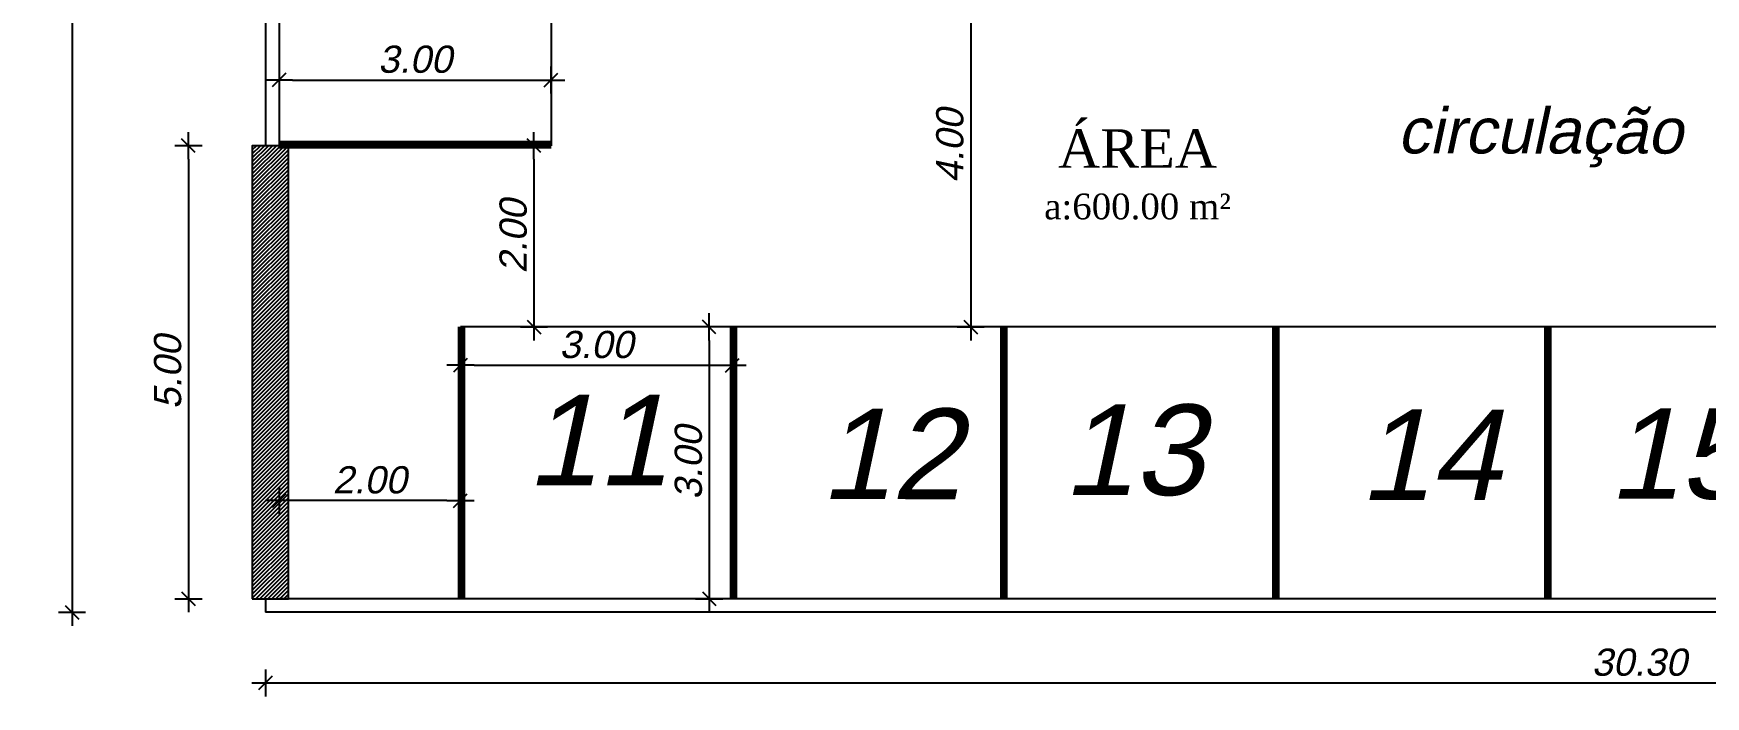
# Model space of a CAD drawing. Header units: metres. Extents: x 2113 to 5678, y -2764 to 956.
# Drawn here: x 3915.69 to 3934.13, y -1506.05 to -1498.73 of the extents above; entities that cross this region are included whole.
import ezdxf

# ---------------------------------------------------------------- set-up
doc = ezdxf.new("R2010")
doc.units = ezdxf.units.M
doc.header["$MEASUREMENT"] = 0
for name, color, linetype in [('HACHURAS', 8, 'Continuous'), ('PAREDE', 7, 'Continuous'), ('TextoÁreas', 7, 'Continuous')]:
    doc.layers.add(name, color=color, linetype=linetype)
doc.styles.add('TimesNewRoman', font='times.ttf')
doc.styles.add('util2000', font='arial.ttf', dxfattribs={"oblique": 12.000028})
doc.dimstyles.new('int_1-50_m_MS_50', dxfattribs={"dimscale": 0.05, "dimtxt": 3, "dimasz": 1.5, "dimexe": 1, "dimexo": 0, "dimgap": 0.75, "dimtad": 1, "dimzin": 1, "dimdsep": 46, "dimtxsty": 'util2000', "dimblk": '_U2_SETA01', "dimcen": 1.5, "dimse1": 1, "dimse2": 1, "dimclrd": 1, "dimclre": 1, "dimclrt": 1, "dimazin": 3, "dimtfac": 1, "dimtix": 1, "dimtmove": 1, "dimatfit": 3, "dimldrblk": '_U2_SETA02', "dimfxl": 1, "dimtzin": 12, "dimarcsym": 0})
pattern_1 = [(45, (-413496.983507, -6970623.234194), (-0.02209708691208, 0.02209708691208), [])]

# ---------------------------------------------------------------- blocks, each defined once
blk = doc.blocks.new('_U2_SETA01')
at = {"color": 0}
for p, q in [((-1, 0), (1, 0)), ((0, -1), (0, 1))]:
    blk.add_line(p, q, dxfattribs=at)
blk.add_line((-0.5, -0.5), (0.5, 0.5))
blk = doc.blocks.new('*D580')
at = {"layer": 'Defpoints', "color": 0, "ltscale": 0.3, "transparency": 16777216}
for p in [(3918.246, -1484.82), (3916.113, -1505.12), (3919.769, -1505.12)]:
    blk.add_point(p, dxfattribs=at)
at = {"layer": 'PAREDE', "color": 1, "lineweight": -2, "ltscale": 0.3, "transparency": 16777216}
blk.add_line((3916.113, -1484.97), (3916.113, -1504.97), dxfattribs=at)
at = {"layer": 'PAREDE', "color": 1, "lineweight": -2, "ltscale": 0.3, "transparency": 16777216, "xscale": 0.15, "yscale": 0.15, "zscale": 0.15}
for p, rotation in [((3916.113, -1484.82), 90), ((3916.113, -1505.12), 270)]:
    blk.add_blockref('_U2_SETA01', p, dxfattribs=dict(at, rotation=rotation))
at = {"layer": 'PAREDE', "color": 1, "ltscale": 0.3, "transparency": 16777216, "insert": (3915.885, -1494.97), "char_height": 0.3, "attachment_point": 5, "rotation": 90, "style": 'util2000'}
blk.add_mtext('20.30', dxfattribs=at)
blk = doc.blocks.new('_U2_SETA02')
blk.add_solid([(-1, -0.17), (0, 0), (-1, 0.17)])
blk = doc.blocks.new('*D581')
at = {"layer": 'Defpoints', "color": 0, "ltscale": 0.3, "transparency": 16777216}
for p in [(3918.101, -1499.97), (3917.397, -1504.97), (3918.101, -1504.97)]:
    blk.add_point(p, dxfattribs=at)
at = {"layer": 'PAREDE', "color": 1, "lineweight": -2, "ltscale": 0.3, "transparency": 16777216}
blk.add_line((3917.397, -1500.12), (3917.397, -1504.82), dxfattribs=at)
at = {"layer": 'PAREDE', "color": 1, "lineweight": -2, "ltscale": 0.3, "transparency": 16777216, "xscale": 0.15, "yscale": 0.15, "zscale": 0.15}
for p, rotation in [((3917.397, -1499.97), 90), ((3917.397, -1504.97), 270)]:
    blk.add_blockref('_U2_SETA01', p, dxfattribs=dict(at, rotation=rotation))
at = {"layer": 'PAREDE', "color": 1, "ltscale": 0.3, "transparency": 16777216, "insert": (3917.169, -1502.47), "char_height": 0.3, "attachment_point": 5, "rotation": 90, "style": 'util2000'}
blk.add_mtext('5.00', dxfattribs=at)
blk = doc.blocks.new('*D583')
at = {"layer": 'Defpoints', "color": 0, "ltscale": 0.3, "transparency": 16777216}
for p in [(3918.246, -1505.12), (3948.546, -1505.12), (3918.246, -1505.901)]:
    blk.add_point(p, dxfattribs=at)
at = {"layer": 'PAREDE', "color": 1, "lineweight": -2, "ltscale": 0.3, "transparency": 16777216}
blk.add_line((3948.396, -1505.901), (3918.396, -1505.901), dxfattribs=at)
at = {"layer": 'PAREDE', "color": 1, "lineweight": -2, "ltscale": 0.3, "transparency": 16777216, "xscale": 0.15, "yscale": 0.15, "zscale": 0.15, "rotation": 180}
blk.add_blockref('_U2_SETA01', (3918.246, -1505.901), dxfattribs=at)
at = {"layer": 'PAREDE', "color": 1, "lineweight": -2, "ltscale": 0.3, "transparency": 16777216, "xscale": 0.15, "yscale": 0.15, "zscale": 0.15}
blk.add_blockref('_U2_SETA01', (3948.546, -1505.901), dxfattribs=at)
at = {"layer": 'PAREDE', "color": 1, "ltscale": 0.3, "transparency": 16777216, "insert": (3933.396, -1505.673), "char_height": 0.3, "attachment_point": 5, "style": 'util2000'}
blk.add_mtext('30.30', dxfattribs=at)
blk = doc.blocks.new('*D586')
at = {"layer": 'Defpoints', "color": 0, "ltscale": 0.3, "transparency": 16777216}
for p in [(3925.84, -1497.97), (3925.84, -1501.97), (3926.023, -1501.97)]:
    blk.add_point(p, dxfattribs=at)
at = {"layer": 'PAREDE', "color": 1, "lineweight": -2, "ltscale": 0.3, "transparency": 16777216}
blk.add_line((3926.023, -1498.12), (3926.023, -1501.82), dxfattribs=at)
at = {"layer": 'PAREDE', "color": 1, "lineweight": -2, "ltscale": 0.3, "transparency": 16777216, "xscale": 0.15, "yscale": 0.15, "zscale": 0.15}
for p, rotation in [((3926.023, -1497.97), 90), ((3926.023, -1501.97), 270)]:
    blk.add_blockref('_U2_SETA01', p, dxfattribs=dict(at, rotation=rotation))
at = {"layer": 'PAREDE', "color": 1, "ltscale": 0.3, "transparency": 16777216, "insert": (3925.794, -1499.97), "char_height": 0.3, "attachment_point": 5, "rotation": 90, "style": 'util2000'}
blk.add_mtext('4.00', dxfattribs=at)
blk = doc.blocks.new('*D587')
at = {"layer": 'Defpoints', "color": 0, "ltscale": 0.3, "transparency": 16777216}
for p in [(3921.15, -1499.97), (3921.15, -1501.97), (3921.207, -1501.97)]:
    blk.add_point(p, dxfattribs=at)
at = {"layer": 'PAREDE', "color": 1, "lineweight": -2, "ltscale": 0.3, "transparency": 16777216}
blk.add_line((3921.207, -1500.12), (3921.207, -1501.82), dxfattribs=at)
at = {"layer": 'PAREDE', "color": 1, "lineweight": -2, "ltscale": 0.3, "transparency": 16777216, "xscale": 0.15, "yscale": 0.15, "zscale": 0.15}
for p, rotation in [((3921.207, -1499.97), 90), ((3921.207, -1501.97), 270)]:
    blk.add_blockref('_U2_SETA01', p, dxfattribs=dict(at, rotation=rotation))
at = {"layer": 'PAREDE', "color": 1, "ltscale": 0.3, "transparency": 16777216, "insert": (3920.979, -1500.97), "char_height": 0.3, "attachment_point": 5, "rotation": 90, "style": 'util2000'}
blk.add_mtext('2.00', dxfattribs=at)
blk = doc.blocks.new('*D588')
at = {"layer": 'Defpoints', "color": 0, "ltscale": 0.3, "transparency": 16777216}
for p in [(3918.396, -1499.97), (3920.396, -1503.348), (3918.396, -1503.888)]:
    blk.add_point(p, dxfattribs=at)
at = {"layer": 'PAREDE', "color": 1, "lineweight": -2, "ltscale": 0.3, "transparency": 16777216}
blk.add_line((3920.246, -1503.888), (3918.546, -1503.888), dxfattribs=at)
at = {"layer": 'PAREDE', "color": 1, "lineweight": -2, "ltscale": 0.3, "transparency": 16777216, "xscale": 0.15, "yscale": 0.15, "zscale": 0.15, "rotation": 180}
blk.add_blockref('_U2_SETA01', (3918.396, -1503.888), dxfattribs=at)
at = {"layer": 'PAREDE', "color": 1, "lineweight": -2, "ltscale": 0.3, "transparency": 16777216, "xscale": 0.15, "yscale": 0.15, "zscale": 0.15}
blk.add_blockref('_U2_SETA01', (3920.396, -1503.888), dxfattribs=at)
at = {"layer": 'PAREDE', "color": 1, "ltscale": 0.3, "transparency": 16777216, "insert": (3919.396, -1503.66), "char_height": 0.3, "attachment_point": 5, "style": 'util2000'}
blk.add_mtext('2.00', dxfattribs=at)
blk = doc.blocks.new('*D595')
at = {"layer": 'Defpoints', "color": 0, "ltscale": 0.3, "transparency": 16777216}
for p in [(3918.246, -1484.82), (3916.113, -1505.12), (3919.769, -1505.12)]:
    blk.add_point(p, dxfattribs=at)
at = {"layer": 'PAREDE', "color": 1, "lineweight": -2, "ltscale": 0.3, "transparency": 16777216}
blk.add_line((3916.113, -1484.97), (3916.113, -1504.97), dxfattribs=at)
at = {"layer": 'PAREDE', "color": 1, "lineweight": -2, "ltscale": 0.3, "transparency": 16777216, "xscale": 0.15, "yscale": 0.15, "zscale": 0.15}
for p, rotation in [((3916.113, -1484.82), 90), ((3916.113, -1505.12), 270)]:
    blk.add_blockref('_U2_SETA01', p, dxfattribs=dict(at, rotation=rotation))
at = {"layer": 'PAREDE', "color": 1, "ltscale": 0.3, "transparency": 16777216, "insert": (3915.885, -1494.97), "char_height": 0.3, "attachment_point": 5, "rotation": 90, "style": 'util2000'}
blk.add_mtext('20.30', dxfattribs=at)
blk = doc.blocks.new('*D596')
at = {"layer": 'Defpoints', "color": 0, "ltscale": 0.3, "transparency": 16777216}
for p in [(3918.101, -1499.97), (3917.397, -1504.97), (3918.101, -1504.97)]:
    blk.add_point(p, dxfattribs=at)
at = {"layer": 'PAREDE', "color": 1, "lineweight": -2, "ltscale": 0.3, "transparency": 16777216}
blk.add_line((3917.397, -1500.12), (3917.397, -1504.82), dxfattribs=at)
at = {"layer": 'PAREDE', "color": 1, "lineweight": -2, "ltscale": 0.3, "transparency": 16777216, "xscale": 0.15, "yscale": 0.15, "zscale": 0.15}
for p, rotation in [((3917.397, -1499.97), 90), ((3917.397, -1504.97), 270)]:
    blk.add_blockref('_U2_SETA01', p, dxfattribs=dict(at, rotation=rotation))
at = {"layer": 'PAREDE', "color": 1, "ltscale": 0.3, "transparency": 16777216, "insert": (3917.169, -1502.47), "char_height": 0.3, "attachment_point": 5, "rotation": 90, "style": 'util2000'}
blk.add_mtext('5.00', dxfattribs=at)
blk = doc.blocks.new('*D598')
at = {"layer": 'Defpoints', "color": 0, "ltscale": 0.3, "transparency": 16777216}
for p in [(3918.246, -1505.12), (3948.546, -1505.12), (3918.246, -1505.901)]:
    blk.add_point(p, dxfattribs=at)
at = {"layer": 'PAREDE', "color": 1, "lineweight": -2, "ltscale": 0.3, "transparency": 16777216}
blk.add_line((3948.396, -1505.901), (3918.396, -1505.901), dxfattribs=at)
at = {"layer": 'PAREDE', "color": 1, "lineweight": -2, "ltscale": 0.3, "transparency": 16777216, "xscale": 0.15, "yscale": 0.15, "zscale": 0.15, "rotation": 180}
blk.add_blockref('_U2_SETA01', (3918.246, -1505.901), dxfattribs=at)
at = {"layer": 'PAREDE', "color": 1, "lineweight": -2, "ltscale": 0.3, "transparency": 16777216, "xscale": 0.15, "yscale": 0.15, "zscale": 0.15}
blk.add_blockref('_U2_SETA01', (3948.546, -1505.901), dxfattribs=at)
at = {"layer": 'PAREDE', "color": 1, "ltscale": 0.3, "transparency": 16777216, "insert": (3933.396, -1505.673), "char_height": 0.3, "attachment_point": 5, "style": 'util2000'}
blk.add_mtext('30.30', dxfattribs=at)
blk = doc.blocks.new('*D601')
at = {"layer": 'Defpoints', "color": 0, "ltscale": 0.3, "transparency": 16777216}
for p in [(3925.84, -1497.97), (3925.84, -1501.97), (3926.023, -1501.97)]:
    blk.add_point(p, dxfattribs=at)
at = {"layer": 'PAREDE', "color": 1, "lineweight": -2, "ltscale": 0.3, "transparency": 16777216}
blk.add_line((3926.023, -1498.12), (3926.023, -1501.82), dxfattribs=at)
at = {"layer": 'PAREDE', "color": 1, "lineweight": -2, "ltscale": 0.3, "transparency": 16777216, "xscale": 0.15, "yscale": 0.15, "zscale": 0.15}
for p, rotation in [((3926.023, -1497.97), 90), ((3926.023, -1501.97), 270)]:
    blk.add_blockref('_U2_SETA01', p, dxfattribs=dict(at, rotation=rotation))
at = {"layer": 'PAREDE', "color": 1, "ltscale": 0.3, "transparency": 16777216, "insert": (3925.794, -1499.97), "char_height": 0.3, "attachment_point": 5, "rotation": 90, "style": 'util2000'}
blk.add_mtext('4.00', dxfattribs=at)
blk = doc.blocks.new('*D602')
at = {"layer": 'Defpoints', "color": 0, "ltscale": 0.3, "transparency": 16777216}
for p in [(3921.15, -1499.97), (3921.15, -1501.97), (3921.207, -1501.97)]:
    blk.add_point(p, dxfattribs=at)
at = {"layer": 'PAREDE', "color": 1, "lineweight": -2, "ltscale": 0.3, "transparency": 16777216}
blk.add_line((3921.207, -1500.12), (3921.207, -1501.82), dxfattribs=at)
at = {"layer": 'PAREDE', "color": 1, "lineweight": -2, "ltscale": 0.3, "transparency": 16777216, "xscale": 0.15, "yscale": 0.15, "zscale": 0.15}
for p, rotation in [((3921.207, -1499.97), 90), ((3921.207, -1501.97), 270)]:
    blk.add_blockref('_U2_SETA01', p, dxfattribs=dict(at, rotation=rotation))
at = {"layer": 'PAREDE', "color": 1, "ltscale": 0.3, "transparency": 16777216, "insert": (3920.979, -1500.97), "char_height": 0.3, "attachment_point": 5, "rotation": 90, "style": 'util2000'}
blk.add_mtext('2.00', dxfattribs=at)
blk = doc.blocks.new('*D603')
at = {"layer": 'Defpoints', "color": 0, "ltscale": 0.3, "transparency": 16777216}
for p in [(3918.396, -1499.97), (3920.396, -1503.348), (3918.396, -1503.888)]:
    blk.add_point(p, dxfattribs=at)
at = {"layer": 'PAREDE', "color": 1, "lineweight": -2, "ltscale": 0.3, "transparency": 16777216}
blk.add_line((3920.246, -1503.888), (3918.546, -1503.888), dxfattribs=at)
at = {"layer": 'PAREDE', "color": 1, "lineweight": -2, "ltscale": 0.3, "transparency": 16777216, "xscale": 0.15, "yscale": 0.15, "zscale": 0.15, "rotation": 180}
blk.add_blockref('_U2_SETA01', (3918.396, -1503.888), dxfattribs=at)
at = {"layer": 'PAREDE', "color": 1, "lineweight": -2, "ltscale": 0.3, "transparency": 16777216, "xscale": 0.15, "yscale": 0.15, "zscale": 0.15}
blk.add_blockref('_U2_SETA01', (3920.396, -1503.888), dxfattribs=at)
at = {"layer": 'PAREDE', "color": 1, "ltscale": 0.3, "transparency": 16777216, "insert": (3919.396, -1503.66), "char_height": 0.3, "attachment_point": 5, "style": 'util2000'}
blk.add_mtext('2.00', dxfattribs=at)
blk = doc.blocks.new('*D612')
at = {"layer": 'Defpoints', "color": 0, "ltscale": 0.3, "transparency": 16777216}
for p in [(3918.396, -1499.034), (3921.396, -1499.034), (3921.396, -1499.245)]:
    blk.add_point(p, dxfattribs=at)
at = {"layer": 'PAREDE', "color": 1, "lineweight": -2, "ltscale": 0.3, "transparency": 16777216}
blk.add_line((3918.546, -1499.245), (3921.246, -1499.245), dxfattribs=at)
at = {"layer": 'PAREDE', "color": 1, "lineweight": -2, "ltscale": 0.3, "transparency": 16777216, "xscale": 0.15, "yscale": 0.15, "zscale": 0.15, "rotation": 180}
blk.add_blockref('_U2_SETA01', (3918.396, -1499.245), dxfattribs=at)
at = {"layer": 'PAREDE', "color": 1, "lineweight": -2, "ltscale": 0.3, "transparency": 16777216, "xscale": 0.15, "yscale": 0.15, "zscale": 0.15}
blk.add_blockref('_U2_SETA01', (3921.396, -1499.245), dxfattribs=at)
at = {"layer": 'PAREDE', "color": 1, "ltscale": 0.3, "transparency": 16777216, "insert": (3919.896, -1499.017), "char_height": 0.3, "attachment_point": 5, "style": 'util2000'}
blk.add_mtext('3.00', dxfattribs=at)
blk = doc.blocks.new('*D572')
at = {"layer": 'Defpoints', "color": 0, "ltscale": 0.3, "transparency": 16777216}
for p in [(3920.396, -1502.189), (3923.396, -1502.189), (3923.396, -1502.394)]:
    blk.add_point(p, dxfattribs=at)
at = {"layer": 'PAREDE', "color": 1, "lineweight": -2, "ltscale": 0.3, "transparency": 16777216}
blk.add_line((3920.546, -1502.394), (3923.246, -1502.394), dxfattribs=at)
at = {"layer": 'PAREDE', "color": 1, "lineweight": -2, "ltscale": 0.3, "transparency": 16777216, "xscale": 0.15, "yscale": 0.15, "zscale": 0.15, "rotation": 180}
blk.add_blockref('_U2_SETA01', (3920.396, -1502.394), dxfattribs=at)
at = {"layer": 'PAREDE', "color": 1, "lineweight": -2, "ltscale": 0.3, "transparency": 16777216, "xscale": 0.15, "yscale": 0.15, "zscale": 0.15}
blk.add_blockref('_U2_SETA01', (3923.396, -1502.394), dxfattribs=at)
at = {"layer": 'PAREDE', "color": 1, "ltscale": 0.3, "transparency": 16777216, "insert": (3921.896, -1502.166), "char_height": 0.3, "attachment_point": 5, "style": 'util2000'}
blk.add_mtext('3.00', dxfattribs=at)
blk = doc.blocks.new('*D573')
at = {"layer": 'Defpoints', "color": 0, "ltscale": 0.3, "transparency": 16777216}
for p in [(3922.968, -1501.97), (3923.139, -1504.97), (3923.139, -1504.97)]:
    blk.add_point(p, dxfattribs=at)
at = {"layer": 'PAREDE', "color": 1, "lineweight": -2, "ltscale": 0.3, "transparency": 16777216}
blk.add_line((3923.139, -1502.12), (3923.139, -1504.82), dxfattribs=at)
at = {"layer": 'PAREDE', "color": 1, "lineweight": -2, "ltscale": 0.3, "transparency": 16777216, "xscale": 0.15, "yscale": 0.15, "zscale": 0.15}
for p, rotation in [((3923.139, -1501.97), 90), ((3923.139, -1504.97), 270)]:
    blk.add_blockref('_U2_SETA01', p, dxfattribs=dict(at, rotation=rotation))
at = {"layer": 'PAREDE', "color": 1, "ltscale": 0.3, "transparency": 16777216, "insert": (3922.911, -1503.47), "char_height": 0.3, "attachment_point": 5, "rotation": 90, "style": 'util2000'}
blk.add_mtext('3.00', dxfattribs=at)

msp = doc.modelspace()

# ---------------------------------------------------------------- hatches: boundary and pattern name
at = {"layer": 'PAREDE'}
h = msp.add_hatch(dxfattribs=at)
h.set_pattern_fill('ANSI31,_O', color=256, scale=0.25)
h.set_pattern_definition(pattern_1)
h.paths.add_polyline_path([(3948.651, -1484.97), (3948.251, -1484.97), (3948.251, -1489.97), (3948.651, -1489.97)])
h.paths.add_polyline_path([(3918.501, -1499.97), (3918.101, -1499.97), (3918.101, -1504.97), (3918.501, -1504.97)])
h = msp.add_hatch(dxfattribs=at)
h.set_pattern_fill('ANSI31,_O', color=256, scale=0.25)
h.set_pattern_definition(pattern_1)
h.paths.add_polyline_path([(3948.651, -1484.97), (3948.251, -1484.97), (3948.251, -1489.97), (3948.651, -1489.97)])
h.paths.add_polyline_path([(3918.501, -1499.97), (3918.101, -1499.97), (3918.101, -1504.97), (3918.501, -1504.97)])

# ---------------------------------------------------------------- linework, layer by layer
at = {"layer": 'HACHURAS'}
for p, q in [((3921.396, -1487.97), (3921.396, -1499.97)), ((3921.396, -1487.97), (3921.396, -1499.97)), ((3948.396, -1501.97), (3920.396, -1501.97)), ((3948.396, -1501.97), (3920.396, -1501.97))]:
    msp.add_line(p, q, dxfattribs=at)
at = {"layer": 'PAREDE'}
for p, q in [((3918.246, -1484.82), (3918.246, -1499.97)), ((3918.246, -1484.82), (3918.246, -1499.97)), ((3918.396, -1484.97), (3918.396, -1499.97)), ((3918.396, -1484.97), (3918.396, -1499.97)), ((3918.246, -1504.97), (3918.246, -1505.12)), ((3918.246, -1504.97), (3918.246, -1505.12)), ((3948.546, -1505.12), (3918.246, -1505.12)), ((3948.546, -1505.12), (3918.246, -1505.12)), ((3948.396, -1504.97), (3918.396, -1504.97)), ((3948.396, -1504.97), (3918.396, -1504.97))]:
    msp.add_line(p, q, dxfattribs=at)
at = {"layer": 'PAREDE', "lineweight": 80}
for p, q in [((3921.396, -1499.95), (3918.396, -1499.95)), ((3921.396, -1499.95), (3918.396, -1499.95)), ((3921.396, -1499.97), (3918.396, -1499.97)), ((3921.396, -1499.97), (3918.396, -1499.97)), ((3920.396, -1501.97), (3920.396, -1504.97)), ((3920.396, -1501.97), (3920.396, -1504.97)), ((3920.416, -1501.97), (3920.416, -1504.97)), ((3920.416, -1501.97), (3920.416, -1504.97)), ((3923.396, -1501.97), (3923.396, -1504.97)), ((3923.396, -1501.97), (3923.396, -1504.97)), ((3923.416, -1501.97), (3923.416, -1504.97)), ((3923.416, -1501.97), (3923.416, -1504.97)), ((3926.376, -1501.97), (3926.376, -1504.97)), ((3926.376, -1501.97), (3926.376, -1504.97)), ((3926.396, -1501.97), (3926.396, -1504.97)), ((3926.396, -1501.97), (3926.396, -1504.97)), ((3929.376, -1501.97), (3929.376, -1504.97)), ((3929.376, -1501.97), (3929.376, -1504.97)), ((3929.396, -1501.97), (3929.396, -1504.97)), ((3929.396, -1501.97), (3929.396, -1504.97)), ((3932.376, -1501.97), (3932.376, -1504.97)), ((3932.376, -1501.97), (3932.376, -1504.97)), ((3932.396, -1501.97), (3932.396, -1504.97)), ((3932.396, -1501.97), (3932.396, -1504.97))]:
    msp.add_line(p, q, dxfattribs=at)
at = {"layer": 'PAREDE'}
msp.add_lwpolyline([(3918.101, -1504.97), (3918.501, -1504.97), (3918.501, -1499.97), (3918.101, -1499.97)], close=True, dxfattribs=at)
msp.add_lwpolyline([(3918.101, -1504.97), (3918.501, -1504.97), (3918.501, -1499.97), (3918.101, -1499.97)], close=True, dxfattribs=at)

# ---------------------------------------------------------------- texts
at = {"layer": 'PAREDE', "color": 1, "attachment_point": 7, "rotation": 359.9678, "style": 'util2000'}
for s, insert, char_height in [('{\\f@Arial Unicode MS|b0|i0|c0|p34;\\C256;circulação}', (3930.729, -1500.209), 0.5), ('{\\f@Arial Unicode MS|b0|i0|c0|p34;\\C256;circulação}', (3930.729, -1500.209), 0.5), ('{\\f@Arial Unicode MS|b0|i0|c0|p34;\\C256;\\P\\H1.4286x;11}', (3921.13, -1503.718), 0.7), ('{\\f@Arial Unicode MS|b0|i0|c0|p34;\\C256;\\P\\H1.4286x;11}', (3921.13, -1503.718), 0.7), ('{\\f@Arial Unicode MS|b0|i0|c0|p34;\\C256;\\P\\H1.4286x;12}', (3924.368, -1503.871), 0.7), ('{\\f@Arial Unicode MS|b0|i0|c0|p34;\\C256;\\P\\H1.4286x;12}', (3924.368, -1503.871), 0.7), ('{\\f@Arial Unicode MS|b0|i0|c0|p34;\\C256;\\P\\H1.4286x;13}', (3927.043, -1503.84), 0.7), ('{\\f@Arial Unicode MS|b0|i0|c0|p34;\\C256;\\P\\H1.4286x;13}', (3927.043, -1503.84), 0.7), ('{\\f@Arial Unicode MS|b0|i0|c0|p34;\\C256;\\P\\H1.4286x;14}', (3930.313, -1503.881), 0.7), ('{\\f@Arial Unicode MS|b0|i0|c0|p34;\\C256;\\P\\H1.4286x;14}', (3930.313, -1503.881), 0.7), ('{\\f@Arial Unicode MS|b0|i0|c0|p34;\\C256;\\P\\H1.4286x;15}', (3933.06, -1503.881), 0.7), ('{\\f@Arial Unicode MS|b0|i0|c0|p34;\\C256;\\P\\H1.4286x;15}', (3933.06, -1503.881), 0.7)]:
    msp.add_mtext(s, dxfattribs=dict(at, insert=insert, char_height=char_height))
at = {"layer": 'TextoÁreas', "insert": (3927.863, -1500.288), "char_height": 0.426254, "attachment_point": 5, "style": 'TimesNewRoman'}
msp.add_mtext('{\\fTimes New Roman|b0|i0|c186|p18;\\C1;ÁREA\\C256;\\P\\H0.6667x;\\C5;a:\\fTimes New Roman|b0|i0|c0|p18;600\\fTimes New Roman|b0|i0|c186|p18;.\\fTimes New Roman|b0|i0|c0|p18;00\\fTimes New Roman|b0|i0|c186|p18; m²}', dxfattribs=at)
msp.add_mtext('{\\fTimes New Roman|b0|i0|c186|p18;\\C1;ÁREA\\C256;\\P\\H0.6667x;\\C5;a:\\fTimes New Roman|b0|i0|c0|p18;600\\fTimes New Roman|b0|i0|c186|p18;.\\fTimes New Roman|b0|i0|c0|p18;00\\fTimes New Roman|b0|i0|c186|p18; m²}', dxfattribs=at)

# ---------------------------------------------------------------- dimensions: what is measured, and where the dimension line sits
at = {"layer": 'PAREDE', "ltscale": 0.3}
for base, p1, p2, picture, middle in [((3916.113, -1505.12), (3918.246, -1484.82), (3919.769, -1505.12), '*D580', (3915.885, -1494.97)), ((3916.113, -1505.12), (3918.246, -1484.82), (3919.769, -1505.12), '*D595', (3915.885, -1494.97)), ((3926.023, -1501.97), (3925.84, -1497.97), (3925.84, -1501.97), '*D586', (3925.794, -1499.97)), ((3926.023, -1501.97), (3925.84, -1497.97), (3925.84, -1501.97), '*D601', (3925.794, -1499.97)), ((3917.397, -1504.97), (3918.101, -1499.97), (3918.101, -1504.97), '*D581', (3917.169, -1502.47)), ((3917.397, -1504.97), (3918.101, -1499.97), (3918.101, -1504.97), '*D596', (3917.169, -1502.47)), ((3921.207, -1501.97), (3921.15, -1499.97), (3921.15, -1501.97), '*D587', (3920.979, -1500.97)), ((3921.207, -1501.97), (3921.15, -1499.97), (3921.15, -1501.97), '*D602', (3920.979, -1500.97)), ((3923.139, -1504.97), (3922.968, -1501.97), (3923.139, -1504.97), '*D573', (3922.911, -1503.47))]:
    dim = msp.add_linear_dim(base=base, p1=p1, p2=p2, angle=90, dimstyle='int_1-50_m_MS_50', override={"dimscale": 0.1}, dxfattribs=at)
    dim.commit()
    dim.dimension.update_dxf_attribs({"geometry": picture, "text_midpoint": middle})
for base, p1, p2, picture, middle in [((3921.396, -1499.245), (3918.396, -1499.034), (3921.396, -1499.034), '*D612', (3919.896, -1499.017)), ((3918.396, -1503.888), (3920.396, -1503.348), (3918.396, -1499.97), '*D588', (3919.396, -1503.66)), ((3918.396, -1503.888), (3920.396, -1503.348), (3918.396, -1499.97), '*D603', (3919.396, -1503.66)), ((3923.396, -1502.394), (3920.396, -1502.189), (3923.396, -1502.189), '*D572', (3921.896, -1502.166)), ((3918.246, -1505.901), (3948.546, -1505.12), (3918.246, -1505.12), '*D583', (3933.396, -1505.673)), ((3918.246, -1505.901), (3948.546, -1505.12), (3918.246, -1505.12), '*D598', (3933.396, -1505.673))]:
    dim = msp.add_linear_dim(base=base, p1=p1, p2=p2, dimstyle='int_1-50_m_MS_50', override={"dimscale": 0.1}, dxfattribs=at)
    dim.commit()
    dim.dimension.update_dxf_attribs({"geometry": picture, "text_midpoint": middle})

doc.saveas('drawing.dxf')
